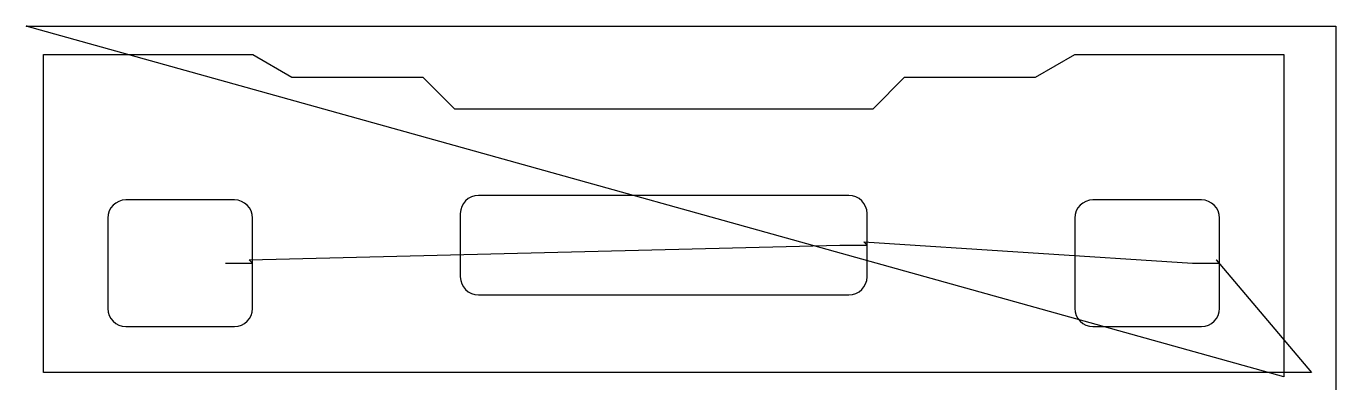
# Model space of a CAD drawing. Header units: metres. Extents: x 0 to 1449, y 1310 to 1712.
import ezdxf

# ---------------------------------------------------------------- set-up
doc = ezdxf.new("R2010")
doc.units = ezdxf.units.M

msp = doc.modelspace()

# ---------------------------------------------------------------- linework, layer by layer
at = {"layer": 'TOOL_0'}
for p, q in [((1391.597, 1323.932), (-0.002, 1712.196)), ((-0.002, 1712.196), (0.998, 1712.196)), ((0.998, 1712.196), (-0.002, 1712.196)), ((-0.002, 1712.196), (0.998, 1712.196)), ((0.998, 1712.196), (1449.023, 1712.196)), ((1449.023, 1712.196), (1449.023, 1310.709)), ((19.099, 1328.974), (19.099, 1680.774)), ((19.099, 1680.774), (250.59, 1680.774)), ((250.59, 1680.774), (293.891, 1655.774)), ((1116.805, 1655.774), (1160.106, 1680.774)), ((1160.106, 1680.774), (1391.597, 1680.774)), ((1391.597, 1680.774), (1391.597, 1328.974)), ((293.891, 1655.774), (438.721, 1655.774)), ((438.721, 1655.774), (473.721, 1620.774)), ((936.975, 1620.774), (971.975, 1655.774)), ((971.975, 1655.774), (1116.805, 1655.774)), ((473.721, 1620.774), (936.975, 1620.774)), ((910.349, 1524.872), (500.349, 1524.872)), ((230.349, 1519.871), (110.349, 1519.871)), ((1300.349, 1519.873), (1180.349, 1519.873)), ((90.349, 1499.871), (90.349, 1399.871)), ((250.349, 1449.871), (250.349, 1499.871)), ((480.349, 1504.872), (480.349, 1434.872)), ((930.349, 1469.872), (930.349, 1504.872)), ((1160.349, 1499.873), (1160.349, 1399.873)), ((1320.349, 1449.873), (1320.349, 1499.873)), ((246.813, 1453.407), (900.349, 1469.872)), ((900.349, 1469.872), (930.349, 1469.872)), ((930.349, 1469.872), (926.813, 1473.408)), ((926.813, 1473.408), (1290.349, 1449.873)), ((930.349, 1434.872), (930.349, 1469.872)), ((220.349, 1449.871), (250.349, 1449.871)), ((250.349, 1449.871), (246.813, 1453.407)), ((250.349, 1399.871), (250.349, 1449.871)), ((1290.349, 1449.873), (1320.349, 1449.873)), ((1320.349, 1449.873), (1316.813, 1453.409)), ((1316.813, 1453.409), (1422.263, 1328.974)), ((1320.349, 1399.873), (1320.349, 1449.873)), ((500.349, 1414.872), (910.349, 1414.872)), ((110.349, 1379.871), (230.349, 1379.871)), ((1180.349, 1379.873), (1300.349, 1379.873)), ((1391.599, 1328.974), (19.099, 1328.974)), ((1391.597, 1328.974), (1391.597, 1323.932)), ((1422.263, 1328.974), (1391.599, 1328.974)), ((1449.023, 1310.709), (1449.023, 1309.709))]:
    msp.add_line(p, q, dxfattribs=at)
for centre, start, end in [((500.349, 1504.872), 90, 180), ((910.349, 1504.872), 0, 90), ((110.349, 1499.871), 90, 180), ((230.349, 1499.871), 0, 90), ((1180.349, 1499.873), 90, 180), ((1300.349, 1499.873), 0, 90), ((500.349, 1434.872), 180, 270), ((910.349, 1434.872), 270, 0), ((110.349, 1399.871), 180, 270), ((230.349, 1399.871), 270, 0), ((1180.349, 1399.873), 180, 270), ((1300.349, 1399.873), 270, 0)]:
    msp.add_arc(centre, 20, start, end, dxfattribs=at)

doc.saveas('drawing.dxf')
